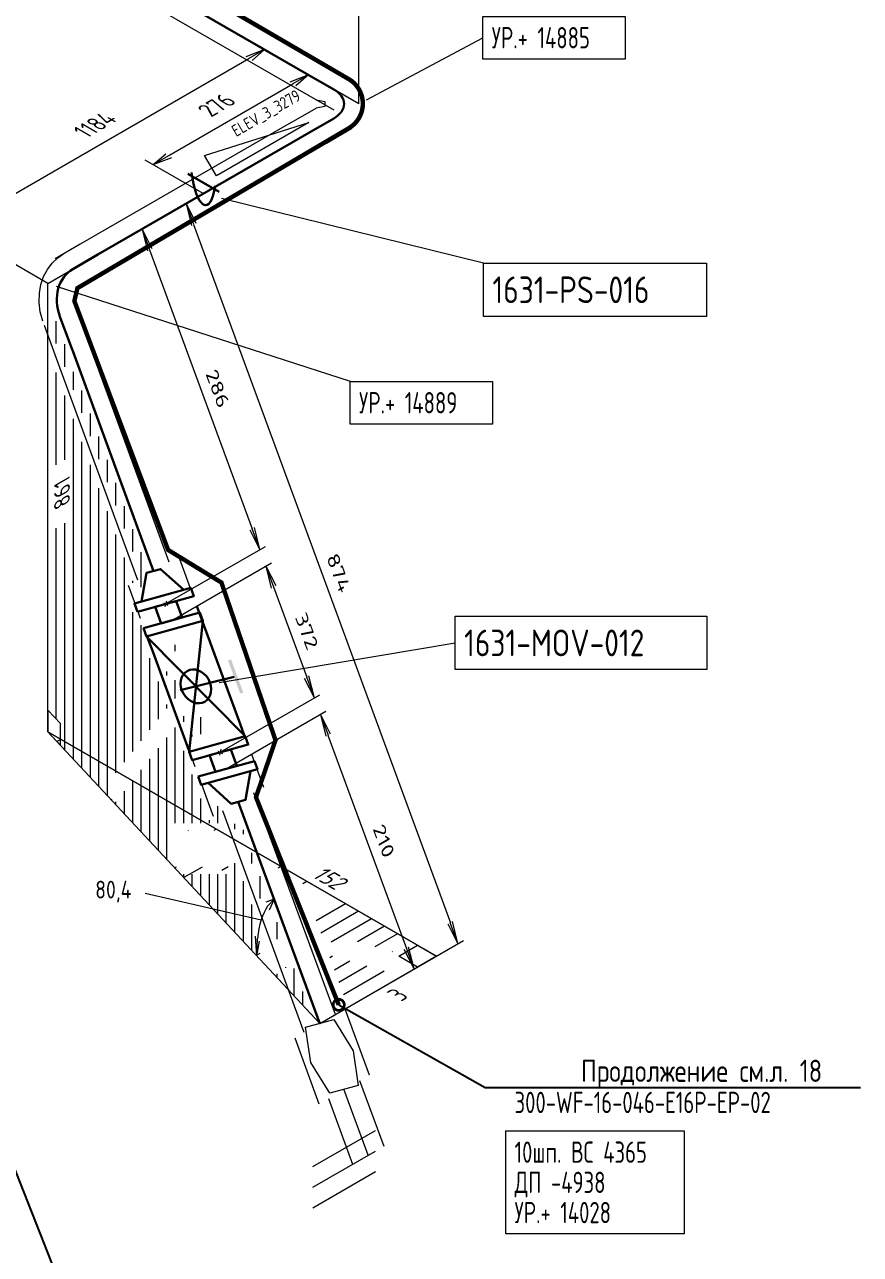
# Model space of a CAD drawing. Header units: millimetres. Extents: x 10051 to 26505, y 4675 to 5194.
# Drawn here: x 21357.8 to 21451.9, y 4850.2 to 4988.7 of the extents above; entities that cross this region are included whole.
import ezdxf
from ezdxf import colors
from ezdxf.entities.mleader import LeaderData, LeaderLine
from ezdxf.enums import TextEntityAlignment as Align
from ezdxf.math import Vec2, Vec3

# ---------------------------------------------------------------- set-up
doc = ezdxf.new("R2010")
doc.units = ezdxf.units.MM
doc.layers.get('0').update_dxf_attribs({"lineweight": 15})
for name, color, linetype, lineweight in [('--TEXT--', 150, 'Continuous', 25), ('_НС', 1, 'Continuous', 30), ('подложка', 252, 'Continuous', 9), ('Построение', 7, 'Continuous', 30)]:
    doc.layers.add(name, color=color, linetype=linetype, lineweight=lineweight)
doc.styles.add('GOST_2.304', font='CS_Gost2304.shx', dxfattribs={"height": 2.5})
doc.styles.add('Style-CS_Gost2304', font='CS_Gost2304.shx')

# ---------------------------------------------------------------- blocks, each defined once
blk = doc.blocks.new('TerminatorOpen_0.4')
at = {"color": 0, "linetype": 'ByBlock', "lineweight": -2}
for q in [(-1, 0.2), (-1, 0), (-1, -0.2)]:
    blk.add_line((0, 0), q, dxfattribs=at)
blk = doc.blocks.new('_DotSmall')
at = {"color": 0, "linetype": 'ByBlock', "const_width": 0.5}
blk.add_lwpolyline([(-0.0625, 0, 1), (0.0625, 0, 1)], format="xyb", close=True, dxfattribs=at)

msp = doc.modelspace()

# ---------------------------------------------------------------- hatches: boundary and pattern name
at = {"layer": 'подложка', "extrusion": (-0.707107, -0.408248, 0.57735)}
h = msp.add_hatch(color=256, dxfattribs=at)
edge = h.paths.add_edge_path()
edge.add_arc((6379.45, 12332.74), 1, 45, 405)
at = {"layer": 'подложка', "extrusion": (5.55112e-17, -0.816497, -0.57735)}
h = msp.add_hatch(color=256, dxfattribs=at)
edge = h.paths.add_edge_path()
edge.add_arc((21389.8, -2666.33), 1, 135, 495)
h = msp.add_hatch(color=256, dxfattribs=at)
edge = h.paths.add_edge_path()
edge.add_arc((21366.05, -2642.59), 1, 135, 495)
at = {"layer": 'подложка', "extrusion": (0.5, 0.288675, 0.816497)}
h = msp.add_hatch(color=256, dxfattribs=at)
edge = h.paths.add_edge_path()
edge.add_ellipse((-6392.88, -16967.05), major_axis=(-0.692, 0.854), ratio=0.81012, start_angle=0, end_angle=360)
h = msp.add_hatch(color=256, dxfattribs=at)
edge = h.paths.add_edge_path()
edge.add_ellipse((-6419.09, -16961.49), major_axis=(-0.692, 0.854), ratio=0.81012, start_angle=0, end_angle=360)
at = {"layer": 'подложка', "true_color": 0x000000, "extrusion": (0.5, 0.288675, 0.816497)}
h = msp.add_hatch(color=18, dxfattribs=at)
edge = h.paths.add_edge_path()
edge.add_ellipse((-6472.57, -16950.15), major_axis=(-0.692, 0.854), ratio=0.81012, start_angle=0, end_angle=360)
at = {"layer": 'подложка', "extrusion": (0.5, 0.288675, 0.816497)}
h = msp.add_hatch(color=256, dxfattribs=at)
edge = h.paths.add_edge_path()
edge.add_arc((-6480.36, -16948.5), 0.498, -11.9767, 348.0233)
h = msp.add_hatch(color=256, dxfattribs=at)
edge = h.paths.add_edge_path()
edge.add_arc((-6488.15, -16946.84), 0.498, -11.9767, 348.0233)
at = {"layer": 'Построение', "ltscale": 0.3, "extrusion": (0.5, 0.288675, 0.816497)}
h = msp.add_hatch(color=256, dxfattribs=at)
edge = h.paths.add_edge_path()
edge.add_ellipse((-6446.36, -16955.71), major_axis=(-0.692, 0.854), ratio=0.81012, start_angle=0, end_angle=360)

# ---------------------------------------------------------------- linework, layer by layer
at = {"layer": '_НС', "linetype": 'Continuous', "lineweight": 30, "const_width": 0.5}
msp.add_lwpolyline([(21334.65, 4989.91), (21354, 5000.97, -0.233059), (21361.9, 5001.47), (21394.36, 4982.55, -0.559082), (21394.36, 4977.09), (21363.75, 4959.05), (21363.4, 4957.6), (21373.96, 4929.56), (21379.96, 4925.89), (21386.05, 4908.14), (21383.85, 4901.72), (21393.17, 4878.33)], format="xyb", dxfattribs=at)
at = {"layer": 'подложка', "extrusion": (-5.55112e-17, 0.816497, 0.57735)}
for p, q in [((21363.87, 5000.32, 224.63), (21389.8, 4985.35, 245.8)), ((21363.87, 4995.7, 221.36), (21389.8, 4980.74, 242.53)), ((21395.43, 4979.79, 248.77), (21383.94, 4986.43, 239.39)), ((21351.58, 4966.72, 267.25), (21383.05, 4984.9, 241.55)), ((21389.8, 4985.35, 245.8), (21392.61, 4983.73, 248.1)), ((21395.43, 4979.79, 248.77), (21388.89, 4983.57, 243.43)), ((21374.03, 4973.97, 257), (21388, 4982.04, 245.59)), ((21394.61, 4982.57, 244.83), (21395.17, 4981.96, 245.7)), ((21395.17, 4981.96, 245.7), (21395.52, 4981.33, 246.59)), ((21389.8, 4980.74, 242.53), (21392.61, 4979.11, 244.83)), ((21395.52, 4981.33, 246.59), (21395.7, 4980.71, 247.48)), ((21395.7, 4980.71, 247.48), (21395.77, 4980.09, 248.34)), ((21387.8, 4977.7, 251.73), (21390.61, 4979.32, 249.43)), ((21390.61, 4980.26, 248.1), (21391.59, 4980.07, 248.38)), ((21391.59, 4979.52, 249.16), (21390.61, 4979.32, 249.43)), ((21391.59, 4980.07, 248.38), (21391.59, 4979.52, 249.16)), ((21395.77, 4979.49, 249.19), (21395.7, 4978.88, 250.06)), ((21395.77, 4980.09, 248.34), (21395.77, 4979.49, 249.19)), ((21387.8, 4977.7, 251.73), (21364.05, 4963.99, 271.12)), ((21395.52, 4978.25, 250.95), (21395.17, 4977.62, 251.84)), ((21395.7, 4978.88, 250.06), (21395.52, 4978.25, 250.95)), ((21391.8, 4975.39, 255), (21394.61, 4977.01, 252.7)), ((21395.17, 4977.62, 251.84), (21394.61, 4977.01, 252.7)), ((21391.8, 4975.39, 255), (21368.05, 4961.68, 274.39)), ((21377.92, 4969.69, 263.06), (21371.38, 4973.46, 257.72)), ((21360.42, 4959.58, 277.35), (21348.93, 4966.21, 267.97)), ((21364.05, 4963.99, 271.12), (21361.23, 4962.36, 273.42)), ((21368.05, 4961.68, 274.39), (21365.23, 4960.05, 276.69)), ((21361.37, 4952.81, 274.74), (21361.37, 4955.34, 276.53)), ((21362.33, 4950.2, 275.08), (21362.33, 4952.74, 276.87)), ((21361.37, 4939.16, 265.09), (21361.37, 4949.54, 272.43)), ((21363.29, 4947.6, 275.41), (21363.29, 4949.61, 276.83)), ((21364.25, 4945, 275.75), (21364.25, 4947.53, 277.54)), ((21362.33, 4939.72, 267.66), (21362.33, 4946.94, 272.77)), ((21365.2, 4942.39, 276.08), (21365.2, 4944.92, 277.87)), ((21363.29, 4905.99, 245.99), (21363.29, 4944.33, 273.1)), ((21364.25, 4904.97, 247.44), (21364.25, 4941.73, 273.44)), ((21366.16, 4939.79, 276.42), (21366.16, 4942.32, 278.21)), ((21365.2, 4903.94, 248.89), (21365.2, 4939.13, 273.77)), ((21367.12, 4937.18, 276.75), (21367.12, 4939.72, 278.54)), ((21366.16, 4902.92, 250.34), (21366.16, 4936.52, 274.11)), ((21368.07, 4934.58, 277.09), (21368.07, 4937.11, 278.88)), ((21367.12, 4901.89, 251.8), (21367.12, 4933.92, 274.44)), ((21369.03, 4931.97, 277.42), (21369.03, 4934.51, 279.21)), ((21361.37, 4910.49, 244.82), (21361.37, 4932.02, 260.04)), ((21362.33, 4907.02, 244.54), (21362.33, 4932.57, 262.61)), ((21368.07, 4904.46, 255.79), (21368.07, 4931.31, 274.78)), ((21369.99, 4929.37, 277.76), (21369.99, 4931.9, 279.55)), ((21370.94, 4925.38, 277.11), (21370.94, 4929.3, 279.88)), ((21369.03, 4905.67, 258.82), (21369.03, 4928.71, 275.11)), ((21369.99, 4925.84, 275.26), (21369.99, 4926.1, 275.45)), ((21369.99, 4906.87, 261.85), (21369.99, 4922.57, 272.95)), ((21370.94, 4908.08, 264.88), (21370.94, 4921.09, 274.08)), ((21374.77, 4918.18, 280.72), (21374.77, 4918.88, 281.22)), ((21371.9, 4909.29, 267.91), (21371.9, 4917.36, 273.62)), ((21373.81, 4915.42, 276.6), (21373.81, 4915.88, 276.92)), ((21372.86, 4910.49, 270.94), (21372.86, 4914.76, 273.95)), ((21374.77, 4912.82, 276.93), (21374.77, 4914.91, 278.42)), ((21373.81, 4911.7, 273.97), (21373.81, 4912.15, 274.29)), ((21375.73, 4910.21, 277.27), (21375.73, 4910.85, 277.72)), ((21377.64, 4908.83, 280.64), (21377.64, 4910.72, 281.98)), ((21360.42, 4909.07, 241.64), (21404.16, 4883.82, 277.35)), ((21373.81, 4894.71, 261.95), (21373.81, 4908.43, 271.66)), ((21374.77, 4898.79, 267.02), (21374.77, 4909.55, 274.62)), ((21376.68, 4908.56, 278.28), (21376.68, 4908.73, 278.4)), ((21361.88, 4908.23, 242.83), (21361.44, 4907.98, 243.19)), ((21372.86, 4895.73, 260.5), (21372.86, 4907.23, 268.63)), ((21371.9, 4896.76, 259.05), (21371.9, 4906.02, 265.6)), ((21375.73, 4898.79, 269.19), (21375.73, 4906.95, 274.96)), ((21370.94, 4897.79, 257.6), (21370.94, 4904.81, 262.57)), ((21376.68, 4898.79, 271.37), (21376.68, 4904.28, 275.25)), ((21369.99, 4898.81, 256.15), (21369.99, 4903.61, 259.54)), ((21369.03, 4899.84, 254.7), (21369.03, 4902.4, 256.51)), ((21377.64, 4898.79, 273.55), (21377.64, 4901.57, 275.51)), ((21367.62, 4901.44, 252.43), (21367.56, 4901.41, 252.47)), ((21368.07, 4900.86, 253.25), (21368.07, 4901.2, 253.48)), ((21379.55, 4898.79, 277.9), (21379.55, 4900.72, 279.26)), ((21378.6, 4898.79, 275.72), (21378.6, 4899.13, 275.96)), ((21381.47, 4898.12, 281.77), (21381.47, 4898.72, 282.2)), ((21376.23, 4898, 257.3), (21376.2, 4897.98, 257.33)), ((21379.37, 4898.13, 257.12), (21379.11, 4897.98, 257.33)), ((21382.43, 4897.54, 283.54), (21382.43, 4898.05, 283.9)), ((21383.38, 4894.25, 283.39), (21383.38, 4895.44, 284.23)), ((21374.87, 4893.85, 263.17), (21374.71, 4893.75, 263.31)), ((21377.79, 4893.85, 263.17), (21375.73, 4892.66, 264.85)), ((21380.72, 4893.86, 263.16), (21380.01, 4893.45, 263.74)), ((21381.47, 4886.5, 273.56), (21381.47, 4894.28, 279.06)), ((21386.66, 4893.92, 263.07), (21386.33, 4893.73, 263.34)), ((21375.73, 4892.66, 264.85), (21375.73, 4893.03, 265.12)), ((21376.68, 4891.63, 266.3), (21376.68, 4893.03, 267.29)), ((21377.64, 4890.6, 267.76), (21377.64, 4893.03, 269.47)), ((21378.6, 4889.58, 269.21), (21378.6, 4893.03, 271.65)), ((21379.55, 4888.55, 270.66), (21379.55, 4893.03, 273.82)), ((21380.51, 4887.53, 272.11), (21380.51, 4893.03, 276)), ((21382.43, 4885.47, 275.01), (21382.43, 4892.25, 279.8)), ((21384.34, 4890.3, 282.78), (21384.34, 4892.84, 284.57)), ((21389.58, 4892.24, 265.45), (21389.11, 4891.96, 265.84)), ((21383.38, 4884.45, 276.46), (21383.38, 4889.64, 280.13)), ((21393.95, 4889.71, 269.02), (21390.64, 4887.8, 271.73)), ((21386.25, 4885.74, 283.9), (21386.25, 4887.63, 285.24)), ((21395.41, 4888.87, 270.21), (21391.15, 4886.41, 273.69)), ((21396.87, 4888.03, 271.4), (21392.3, 4885.39, 275.13)), ((21398.33, 4887.18, 272.59), (21395.29, 4885.43, 275.07)), ((21399.78, 4886.34, 273.78), (21397.23, 4884.87, 275.86)), ((21384.29, 4884.13, 276.91), (21383.89, 4883.9, 277.23)), ((21391.04, 4876.24, 288.07), (21404.16, 4883.82, 277.35)), ((21392.47, 4883.8, 277.38), (21392.17, 4883.63, 277.62)), ((21399.21, 4884.33, 276.63), (21399.18, 4884.31, 276.66)), ((21387.21, 4882.49, 283.78), (21387.21, 4882.57, 283.84)), ((21388.17, 4879.32, 283.72), (21388.17, 4882.42, 285.91)), ((21394.41, 4883.24, 278.17), (21392.68, 4882.24, 279.59)), ((21396.35, 4882.67, 278.97), (21393.19, 4880.85, 281.55)), ((21398.29, 4882.11, 279.77), (21393.7, 4879.46, 283.51)), ((21386.25, 4881.37, 280.81), (21386.25, 4881.83, 281.14)), ((21389.12, 4878.29, 285.17), (21389.12, 4879.82, 286.24)), ((21390.26, 4860.11, 296.7), (21397.3, 4864.17, 290.95)), ((21390.26, 4855.49, 293.43), (21397.3, 4859.55, 287.68))]:
    msp.add_line(p, q, dxfattribs=at)
at = {"layer": 'подложка', "extrusion": (-0.707107, -0.408248, 0.57735)}
msp.add_line((21395.43, 4979.79, 248.77), (21395.43, 4993.06, 258.15), dxfattribs=at)
at = {"layer": 'подложка'}
for p, q in [((21396.31, 4980.26, 248.77), (21409.4, 4987.25, 248.77)), ((21396.31, 4980.26, 248.77), (21409.4, 4987.25, 248.77)), ((21379.97, 4969.18, 263.06), (21409.48, 4961.9, 263.06)), ((21379.97, 4969.18, 263.06), (21409.48, 4961.9, 263.06)), ((21361.37, 4959.27, 277.35), (21394.46, 4948.58, 277.35)), ((21361.37, 4959.27, 277.35), (21394.46, 4948.58, 277.35)), ((21379.71, 4914.64, 283.19), (21406.29, 4919.09, 283.19)), ((21379.71, 4914.64, 283.19), (21406.29, 4919.09, 283.19))]:
    msp.add_line(p, q, dxfattribs=at)
at = {"layer": 'подложка', "extrusion": (-0.795472, -0.219649, 0.564782)}
for p, q in [((21360.42, 4959.58, 277.35), (21376.6, 4968.92, 303.78)), ((21360.42, 4959.58, 277.35), (21371.65, 4966.06, 295.69)), ((21376.83, 4966.23, 303.06), (21405.74, 4887.55, 313.17)), ((21371.88, 4963.37, 294.97), (21383.43, 4931.93, 299.02)), ((21373.68, 4923.48, 281.99), (21384.91, 4929.96, 300.34)), ((21374.36, 4921.62, 282.23), (21385.6, 4928.11, 300.57)), ((21385.83, 4925.42, 299.85), (21389.57, 4915.23, 301.16)), ((21379.82, 4906.78, 284.14), (21391.05, 4913.26, 302.48)), ((21380.5, 4904.92, 284.38), (21391.73, 4911.4, 302.72)), ((21391.96, 4908.71, 302), (21400.79, 4884.69, 305.09)), ((21391.04, 4876.24, 288.07), (21407.22, 4885.58, 314.49)), ((21391.04, 4876.24, 288.07), (21402.27, 4882.73, 306.41))]:
    msp.add_line(p, q, dxfattribs=at)
at = {"layer": 'подложка', "extrusion": (0.5, 0.288675, 0.816497)}
for p, q in [((21360.9, 4961.85, 276.25), (21361.53, 4962.45, 275.66)), ((21361.53, 4962.45, 275.66), (21362.23, 4962.94, 275.05)), ((21359.94, 4960.34, 277.38), (21360.37, 4961.15, 276.83)), ((21360.37, 4961.15, 276.83), (21360.9, 4961.85, 276.25)), ((21359.63, 4959.44, 277.88), (21359.94, 4960.34, 277.38)), ((21359.43, 4957.44, 278.71), (21359.46, 4958.47, 278.33)), ((21359.46, 4958.47, 278.33), (21359.63, 4959.44, 277.88)), ((21363.42, 4957.5, 276.25), (21363.55, 4958.64, 275.77)), ((21363.55, 4958.64, 275.77), (21364.23, 4959.47, 275.05)), ((21359.56, 4956.39, 279.01), (21359.43, 4957.44, 278.71)), ((21363.72, 4956.4, 276.46), (21363.42, 4957.5, 276.25)), ((21359.85, 4955.33, 279.2), (21359.56, 4956.39, 279.01)), ((21373.42, 4923.61, 282.11), (21373.94, 4923.35, 281.88)), ((21373.77, 4923.81, 281.82), (21373.59, 4923.14, 282.17)), ((21379.91, 4907.11, 283.97), (21379.73, 4906.44, 284.32)), ((21379.56, 4906.91, 284.26), (21380.08, 4906.64, 284.03)), ((21396.49, 4861.39, 289.98), (21393.76, 4868.82, 289.02))]:
    msp.add_line(p, q, dxfattribs=at)
at = {"layer": 'подложка', "extrusion": (0.707107, -0.408248, 0.57735)}
msp.add_line((21360.42, 4909.07, 241.64), (21360.42, 4959.58, 277.35), dxfattribs=at)
at = {"layer": 'подложка', "extrusion": (0.327942, 0.238024, 0.91422)}
for p, q in [((21364.9, 4953.17, 276.87), (21363.54, 4956.88, 276.4)), ((21361.39, 4951.14, 279.74), (21360.02, 4954.85, 279.27)), ((21374.08, 4928.2, 280.08), (21364.9, 4953.17, 276.87)), ((21370.56, 4926.17, 282.95), (21361.39, 4951.14, 279.74)), ((21375.83, 4926.97, 279.45), (21375.15, 4928.82, 279.21)), ((21376.51, 4925.11, 279.69), (21375.83, 4926.97, 279.45)), ((21370.17, 4923.71, 284.06), (21369.49, 4925.56, 283.83)), ((21370.85, 4921.84, 284.3), (21370.17, 4923.71, 284.06)), ((21376.99, 4905.14, 286.45), (21376.31, 4907.01, 286.21)), ((21383.33, 4906.55, 282.07), (21384.01, 4904.69, 282.31)), ((21384.01, 4904.69, 282.31), (21384.69, 4902.84, 282.55)), ((21377.67, 4903.29, 286.69), (21378.36, 4901.42, 286.93)), ((21392.79, 4877.26, 286.63), (21383.62, 4902.22, 283.42)), ((21378.36, 4901.42, 286.93), (21379.04, 4899.57, 287.17)), ((21389.28, 4875.23, 289.5), (21380.11, 4900.19, 286.29)), ((21393.87, 4877.87, 285.76), (21396.59, 4870.45, 286.71)), ((21388.21, 4874.61, 290.38), (21390.94, 4867.18, 291.33)), ((21395.52, 4869.83, 287.59), (21398.25, 4862.41, 288.54)), ((21392.01, 4867.8, 290.46), (21394.73, 4860.38, 291.41))]:
    msp.add_line(p, q, dxfattribs=at)
at = {"layer": 'подложка', "extrusion": (-0.880471, -0.273722, 0.387101)}
for p, q in [((21384.44, 4887.88, 281.29), (21371.39, 4890.88, 281.85)), ((21385.9, 4890.22, 286.27), (21384.97, 4889.89, 283.92)), ((21385.9, 4890.22, 286.27), (21385.16, 4889.43, 284.02)), ((21385.9, 4890.22, 286.27), (21385.34, 4888.98, 284.12)), ((21383.93, 4883.87, 277.28), (21383.79, 4886.08, 278.54)), ((21383.93, 4883.87, 277.28), (21384.02, 4885.79, 278.87)), ((21383.93, 4883.87, 277.28), (21384.26, 4885.51, 279.21))]:
    msp.add_line(p, q, dxfattribs=at)
at = {"layer": 'подложка', "elevation": 257.21, "flags": 128}
msp.add_lwpolyline([(21389.79, 4977.69), (21379.39, 4971.69), (21378.06, 4974), (21389.79, 4977.69)], dxfattribs=at)
at = {"layer": 'подложка', "extrusion": (-0.880471, -0.273722, 0.387101), "elevation": -20057.41, "flags": 128}
msp.add_lwpolyline([(1693.86, 8733.17), (1653.42, 8682.82), (1605.19, 8721.55)], dxfattribs=at)
at = {"layer": 'подложка', "extrusion": (0.880471, 0.273722, -0.387101), "elevation": 20057.41, "flags": 128}
msp.add_lwpolyline([(-1653.42, 8682.82), (-1655.3, 8685.16), (-1652.96, 8687.03), (-1651.08, 8684.69), (-1653.42, 8682.82)], dxfattribs=at)
at = {"layer": 'подложка', "extrusion": (-5.55112e-17, 0.816497, 0.57735), "elevation": 4147.75, "flags": 128}
for points in [[(-21391.04, -2580.09), (-21404.16, -2593.21), (-21360.42, -2636.96)], [(-21404.16, -2593.21), (-21402.04, -2591.09), (-21399.92, -2593.21), (-21402.04, -2595.34), (-21404.16, -2593.21)]]:
    msp.add_lwpolyline(points, dxfattribs=at)
at = {"layer": 'подложка', "extrusion": (0.5, 0.288675, 0.816497), "elevation": 12338.37, "flags": 128}
msp.add_lwpolyline([(-6479.95, -16946.53), (-6475.87, -16946.37), (-6472.15, -16948.19), (-6472.99, -16952.11), (-6477.12, -16952.26), (-6480.78, -16950.46), (-6479.95, -16946.53)], close=True, dxfattribs=at)
at = {"layer": 'подложка', "extrusion": (-5.55112e-17, 0.816497, 0.57735), "elevation": 4136.73}
msp.add_lwpolyline([(-21390.26, -2563.73), (-21397.3, -2570.77)], dxfattribs=at)
at = {"layer": 'подложка', "extrusion": (-0.880471, -0.273722, 0.387101)}
msp.add_arc((1693.86, 8733.17, -20057.41), 15, 197.0264, 221.6717, dxfattribs=at)
at = {"layer": 'подложка', "extrusion": (0.608389, 0.317063, 0.727554)}
msp.add_point((21375.95, 4913.96, 284.25), dxfattribs=at)
at = {"layer": 'подложка'}
for points in [[(21409.4, 4989.65, 248.77), (21425.41, 4989.65, 248.77), (21425.41, 4984.85, 248.77), (21409.4, 4984.85, 248.77)], [(21409.48, 4961.86), (21434.58, 4961.86), (21434.58, 4955.86), (21409.48, 4955.86)], [(21394.46, 4948.54, 14.29), (21410.48, 4948.54, 14.29), (21410.48, 4943.74, 14.29), (21394.46, 4943.74, 14.29)], [(21406.29, 4922.09, 283.19), (21434.61, 4922.09, 283.19), (21434.61, 4916.09, 283.19), (21406.29, 4916.09, 283.19)], [(21411.97, 4864.14, 288.07), (21432.08, 4864.14, 288.07), (21432.08, 4852.54, 288.07), (21411.97, 4852.54, 288.07)]]:
    msp.add_3dface(points, dxfattribs=at)
at = {"layer": 'Построение', "ltscale": 0.3, "extrusion": (0.707107, 0.408248, -0.57735)}
msp.add_line((21376.16, 4971.93, 262.48), (21379.69, 4969.89, 265.37), dxfattribs=at)
at = {"layer": 'Построение', "ltscale": 0.3, "extrusion": (-5.55112e-17, 0.816497, 0.57735), "elevation": 4209.61}
for points in [[(-21363.87, -2703.53), (-21389.8, -2677.6)], [(-21389.8, -2666.33), (-21366.05, -2642.59)]]:
    msp.add_lwpolyline(points, dxfattribs=at)
msp.add_lwpolyline([(-21389.8, -2666.33), (-21392.61, -2669.15, 0.414227), (-21392.61, -2674.78), (-21389.8, -2677.6)], format="xyb", dxfattribs=at)
at = {"layer": 'Построение', "ltscale": 0.3, "extrusion": (0.5, 0.288675, 0.816497), "elevation": 12338.37}
msp.add_lwpolyline([(-6385.09, -16976.67), (-6385.09, -16972.69, 0.354223), (-6388.98, -16967.88), (-6392.88, -16967.05)], format="xyb", dxfattribs=at)
at = {"layer": 'Построение', "ltscale": 0.3, "extrusion": (-0.938652, -0.344865, 0), "elevation": -21760.39}
for points in [[(2745.65, 281.52), (2719.05, 278.31)], [(2799.93, 288.07), (2773.33, 284.86)]]:
    msp.add_lwpolyline(points, dxfattribs=at)
at = {"layer": 'Построение', "ltscale": 0.3, "extrusion": (0.5, 0.288675, 0.816497), "elevation": 12338.37}
for points in [[(-6421.39, -16957.95), (-6418.88, -16960.52), (-6419.29, -16962.47), (-6422.63, -16963.8)], [(-6442.82, -16953.41), (-6446.15, -16954.73), (-6446.57, -16956.68), (-6444.06, -16959.25)]]:
    msp.add_lwpolyline(points, dxfattribs=at)
at = {"layer": 'Построение', "ltscale": 0.3, "extrusion": (0.327942, 0.238024, 0.91422)}
for points, elevation in [([(-8572.54, -18346.9), (-8574.45, -18346.31)], 8438.24), ([(-8585.85, -18342.78), (-8574.45, -18346.31)], 8438.24), ([(-8571.86, -18339.09), (-8573.77, -18338.5)], 8439.83), ([(-8585.17, -18334.97), (-8573.77, -18338.5)], 8439.83), ([(-8587.76, -18342.19), (-8585.85, -18342.78)], 8438.24)]:
    msp.add_lwpolyline(points, dxfattribs=dict(at, elevation=elevation))
at = {"layer": 'Построение', "ltscale": 0.3, "extrusion": (-0.5, -0.288675, -0.816497), "elevation": -12338.37}
for points in [[(6438.72, -16953.26), (6426.73, -16963.94)], [(6425.08, -16956.15), (6440.37, -16961.05)]]:
    msp.add_lwpolyline(points, dxfattribs=at)
at = {"layer": 'Построение', "ltscale": 0.3, "extrusion": (0.608389, 0.317063, 0.727554), "elevation": 14769.72}
msp.add_lwpolyline([(-5521.22, -15247.99), (-5522.7, -15256.36)], dxfattribs=at)
at = {"layer": 'Построение', "ltscale": 0.3, "extrusion": (-0.5, -0.288675, -0.816497)}
msp.add_circle((6432.72, -16958.6, -12338.37), 1.99, dxfattribs=at)
at = {"layer": 'Построение', "ltscale": 0.3, "extrusion": (-0.707107, -0.408248, 0.57735)}
msp.add_ellipse((21377.92, 4972.95, 265.37), major_axis=(0, 4.49, 3.18), ratio=0.363636, start_param=1.942965, end_param=4.34022, dxfattribs=at)
at = {"layer": 'Построение', "ltscale": 0.3, "extrusion": (-0.608389, -0.317063, -0.727554)}
msp.add_solid([(5520.82, -15257.2, -14769.72), (5524.76, -15256.5, -14769.72), (5520.73, -15256.7, -14769.72), (5524.67, -15256.01, -14769.72)], dxfattribs=at)
at = {"layer": 'Построение', "ltscale": 0.3}
for points in [[(21370.51, 4922.6, 284.24), (21370.17, 4923.53, 284.13), (21376.51, 4925.28, 279.63), (21376.85, 4924.35, 279.75)], [(21374.87, 4923.81, 281.15), (21375.55, 4921.95, 281.39), (21373.18, 4921.29, 283.08), (21372.49, 4923.15, 282.84)], [(21371.2, 4920.75, 284.48), (21371.54, 4919.82, 284.6), (21377.87, 4921.57, 280.1), (21377.53, 4922.5, 279.98)], [(21376.31, 4906.83, 286.27), (21376.65, 4905.9, 286.39), (21382.99, 4907.65, 281.89), (21382.65, 4908.58, 281.77)], [(21381.69, 4905.25, 283.54), (21381.01, 4907.1, 283.3), (21378.63, 4906.45, 284.99), (21379.31, 4904.59, 285.22)], [(21377.33, 4904.04, 286.63), (21377.67, 4903.12, 286.75), (21384.01, 4904.87, 282.25), (21383.67, 4905.79, 282.13)]]:
    msp.add_3dface(points, dxfattribs=at)

# ---------------------------------------------------------------- block references
at = {"layer": 'подложка', "extrusion": (-5.55112e-17, 0.816497, 0.57735), "xscale": 2.500000000000001, "yscale": 2.500000000000001, "zscale": 2.500000000000001}
for p, rotation in [((-21384.82, -2682.57, 4209.61), 225), ((-21389.77, -2677.62, 4209.61), 225), ((-21372.27, -2660.12, 4209.61), 44.99999999999999)]:
    msp.add_blockref('TerminatorOpen_0.4', p, dxfattribs=dict(at, rotation=rotation))
at = {"layer": 'подложка', "extrusion": (-0.795472, -0.219649, 0.564782)}
for p, xscale, yscale, zscale, rotation in [((900.17, 12634.03, -17924.33), 2.500000000000004, 2.500000000000004, 2.500000000000004, 188.3477128922033), ((901.61, 12624.23, -17924.33), 2.500000000000002, 2.500000000000002, 2.500000000000002, 188.3477128922034), ((939.94, 12629.86, -17924.33), 2.500000000000004, 2.500000000000004, 2.500000000000004, 8.347712892203491), ((941.91, 12630.15, -17924.33), 2.500000000000001, 2.500000000000001, 2.500000000000001, 188.3477128922033), ((957.67, 12632.46, -17924.33), 2.500000000000002, 2.500000000000002, 2.500000000000002, 8.347712892203434), ((959.64, 12632.75, -17924.33), 2.500000000000001, 2.500000000000001, 2.500000000000001, 188.3477128922034), ((988.65, 12647.01, -17924.33), 2.500000000000002, 2.500000000000002, 2.500000000000002, 8.34771289220337), ((990.09, 12637.22, -17924.33), 2.500000000000001, 2.500000000000001, 2.500000000000001, 8.347712892203344)]:
    msp.add_blockref('TerminatorOpen_0.4', p, dxfattribs=dict(at, xscale=xscale, yscale=yscale, zscale=zscale, rotation=rotation))

# ---------------------------------------------------------------- texts
at = {"layer": 'подложка', "style": 'Style-CS_Gost2304', "width": 0.875}
for s, p in [('УР.+ 14885', (21410.4, 4987.25, 248.77)), ('УР.+ 14889', (21395.46, 4946.14, 14.29)), ('300-WF-16-046-E16P-EP-02', (21412.97, 4867.34, 288.07)), ('10шп. ВС 4365', (21412.97, 4861.74, 288.07)), ('ДП -4938', (21412.97, 4858.34, 288.07)), ('УР.+ 14028', (21412.97, 4854.94, 288.07))]:
    msp.add_text(s, height=2.4, rotation=360, dxfattribs=at).set_placement(p, align=Align.MIDDLE_LEFT)
at = {"layer": 'подложка', "style": 'Style-CS_Gost2304'}
for s, p in [('1631-PS-016', (21410.48, 4958.86)), ('1631-MOV-012', (21407.29, 4919.09, 283.19))]:
    msp.add_text(s, height=3, rotation=360, dxfattribs=at).set_placement(p, align=Align.MIDDLE_LEFT)
msp.add_text('80,4', height=2, rotation=360, dxfattribs=at).set_placement((21367.79, 4891.31, 283.19), align=Align.MIDDLE_CENTER)
at = {"layer": 'подложка', "extrusion": (-5.55112e-17, 0.816497, 0.57735), "char_height": 2.5, "attachment_point": 5, "style": 'GOST_2.304'}
for s, insert, text_direction in [('\\A1;276', (21379.43, 4979.64, 248.99), (0.707107, 0.408248, -0.57735)), ('\\A1;1184', (21365.73, 4977.44, 252.09), (0.707107, 0.408248, -0.57735)), ('\\A1;152', (21392.3, 4892.5, 265.07), (0.707107, -0.408248, 0.57735)), ('\\A1;3', (21399.81, 4879.47, 283.5), (0.707107, 0.408248, -0.57735))]:
    msp.add_mtext(s, dxfattribs=dict(at, insert=insert, text_direction=text_direction))
at = {"layer": 'подложка', "extrusion": (-0.795472, -0.219649, 0.564782), "char_height": 2.5, "attachment_point": 5, "text_direction": (0.342381, -0.931891, 0.119808), "style": 'GOST_2.304'}
for s, insert in [('\\A1;286', (21379.52, 4947.74, 299.65)), ('\\A1;874', (21393.15, 4926.98, 310.77)), ('\\A1;372', (21389.56, 4920.41, 303.16)), ('\\A1;210', (21398.24, 4896.79, 306.2))]:
    msp.add_mtext(s, dxfattribs=dict(at, insert=insert))
at = {"layer": 'подложка', "extrusion": (0.707107, -0.408248, 0.57735), "insert": (21362.01, 4935.96, 258.7), "char_height": 2.5, "attachment_point": 5, "text_direction": (0, 0.816497, 0.57735), "style": 'GOST_2.304'}
msp.add_mtext('\\A1;861', dxfattribs=at)
at = {"layer": 'подложка', "style": 'Style-CS_Gost2304'}
msp.add_attdef('ELEV_3_3279', text='0.3%', height=1.333, rotation=30, dxfattribs=at).set_placement((21384.98, 4978.76, 257.21), align=Align.MIDDLE_CENTER)

# ---------------------------------------------------------------- leaders
at = {"layer": '--TEXT--'}
ml = msp.add_multileader_mtext('Standard', dxfattribs=at)
ml.set_content('{\\C0;Продолжение см.л. 18}', color=256, style='GOST_2.304')
ml.set_leader_properties()
ml.set_arrow_properties(name='DOTSMALL')
ml.build(insert=Vec2(0, 0))
ml.multileader.update_dxf_attribs({"text_left_attachment_type": 6, "text_right_attachment_type": 6, "dogleg_length": 0.36, "arrow_head_size": 2.5})
ctx = ml.context
ctx.base_point, ctx.char_height, ctx.arrow_head_size, ctx.plane_origin = Vec3(21365.41, 4845.46, 164.72), 2.5, 2.5, Vec3(21418.36, 4848.59, 164.72)
ctx.left_attachment, ctx.right_attachment, ctx.text_align_type = 6, 6, 2
notes = []
notes.append((ctx, [(1, (1, 1, 0), (21362.34, 4845.46, 164.72), (1, 0), 3.06, [(0, [(21342.51, 4895.64, 164.72)], 0, [])])]))
ctx.mtext.insert, ctx.mtext.defined_height, ctx.mtext.alignment, ctx.mtext.flow_direction = Vec3(21400.28, 4848.58, 164.72), 0.0309, 3, 5
ml = msp.add_multileader_mtext('Standard', dxfattribs=at)
ml.set_content('{\\C0;Продолжение см.л. 18}', color=256, style='GOST_2.304')
ml.set_leader_properties()
ml.set_arrow_properties(name='DOTSMALL')
ml.build(insert=Vec2(0, 0))
ml.multileader.update_dxf_attribs({"text_left_attachment_type": 6, "text_right_attachment_type": 6, "dogleg_length": 0.36, "arrow_head_size": 2.5})
ctx = ml.context
ctx.base_point, ctx.char_height, ctx.arrow_head_size, ctx.plane_origin = Vec3(21412.73, 4869.02, 164.72), 2.5, 2.5, Vec3(21465.69, 4872.15, 164.72)
ctx.left_attachment, ctx.right_attachment, ctx.text_align_type = 6, 6, 2
notes.append((ctx, [(1, (1, 1, 0), (21409.67, 4869.02, 164.72), (1, 0), 3.06, [(0, [(21393.17, 4878.33, 164.72)], 0, [])])]))
ctx.mtext.insert, ctx.mtext.defined_height, ctx.mtext.alignment, ctx.mtext.flow_direction = Vec3(21447.61, 4872.15, 164.72), 0.0309, 3, 5
for ctx, leaders in notes:
    for number, flags, end, landing, length, lines in leaders:
        leader = LeaderData()
        leader.index, (leader.has_last_leader_line, leader.has_dogleg_vector, leader.attachment_direction) = number, flags
        leader.last_leader_point, leader.dogleg_vector, leader.dogleg_length = Vec3(end), Vec3(landing), length
        for number, points, colour, breaks in lines:
            line = LeaderLine()
            line.index, line.vertices, line.color, line.breaks = number, Vec3.list(points), colors.encode_raw_color(colour), breaks
            leader.lines.append(line)
        ctx.leaders.append(leader)

doc.saveas('drawing.dxf')
